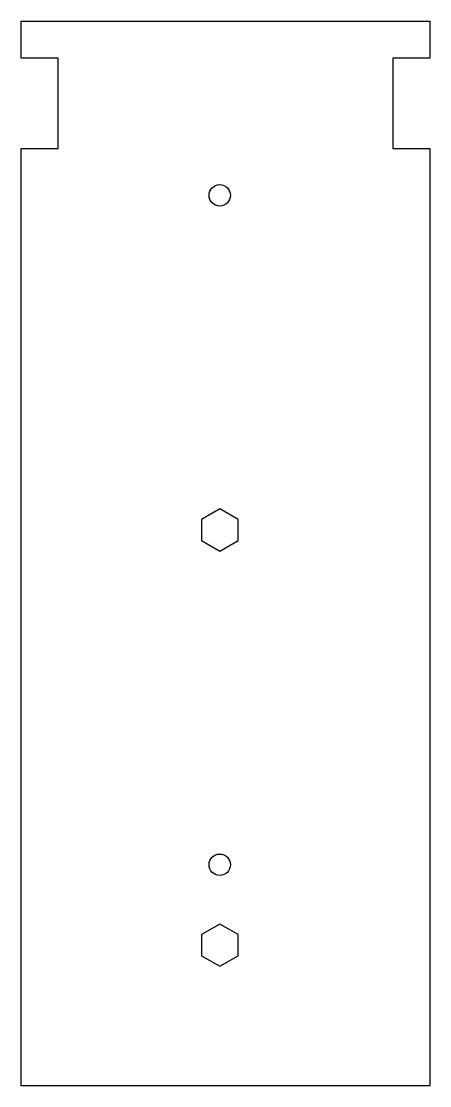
# Model space of a CAD drawing. Header units: millimetres. Extents: x -58 to 3, y -337 to -178.
import ezdxf

# ---------------------------------------------------------------- set-up
doc = ezdxf.new("R2010")
doc.units = ezdxf.units.MM
doc.layers.get('0').update_dxf_attribs({"linetype": 'CONTINUOUS'})

msp = doc.modelspace()

# ---------------------------------------------------------------- linework, layer by layer
for points in [[(-58.43, -178.03), (2.57, -178.03), (2.57, -183.53), (-2.93, -183.53), (-2.93, -197.03), (2.57, -197.03), (2.57, -337.03), (-58.43, -337.03), (-58.43, -197.03), (-52.93, -197.03), (-52.93, -183.53), (-58.43, -183.53)], [(-28.78, -257.18), (-26.05, -255.61), (-26.05, -252.46), (-28.78, -250.88), (-31.51, -252.46), (-31.51, -255.61)], [(-28.78, -312.88), (-31.51, -314.46), (-31.51, -317.61), (-28.78, -319.18), (-26.05, -317.61), (-26.05, -314.46)]]:
    msp.add_lwpolyline(points, close=True)
for centre in [(-28.78, -204.03), (-28.78, -304.03)]:
    msp.add_circle(centre, 1.6)

doc.saveas('drawing.dxf')
